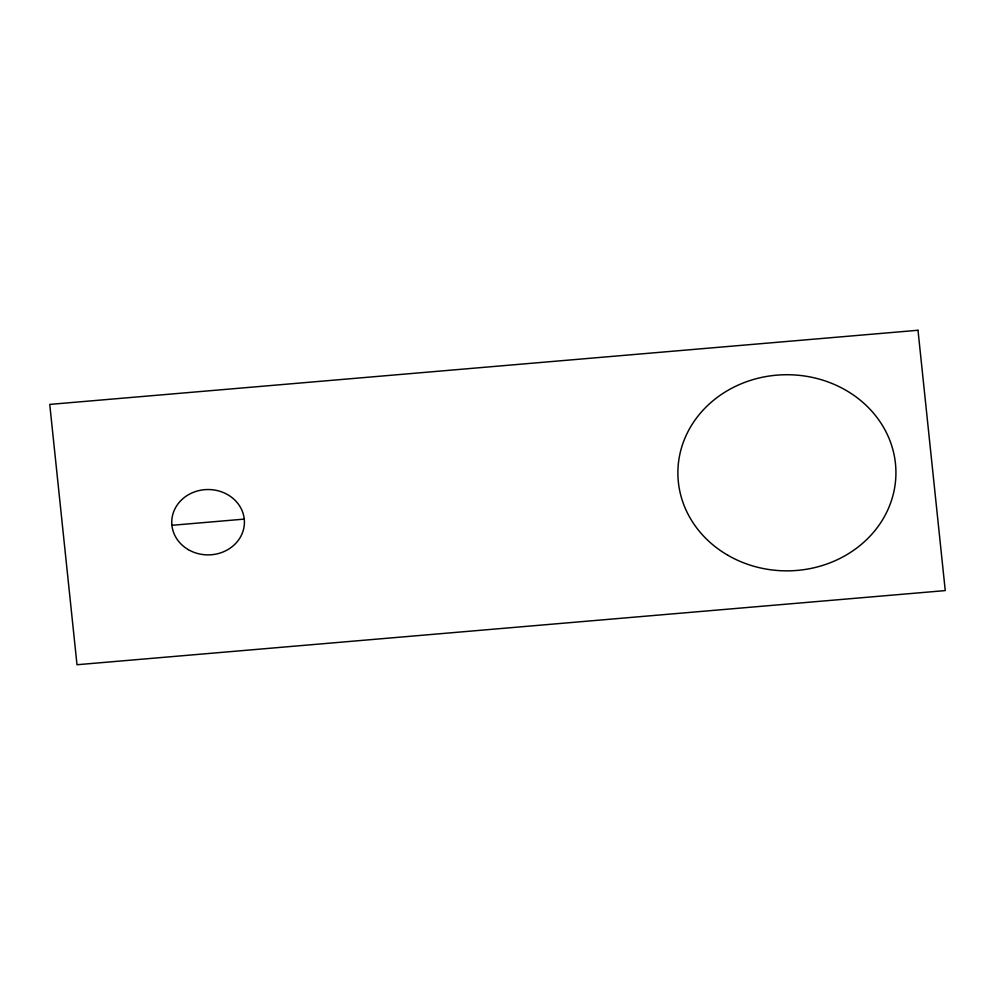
<?xml version="1.0" encoding="UTF-8"?>
<svg xmlns="http://www.w3.org/2000/svg" width="995" height="995" viewBox="0 0 995 995"><rect width="100%" height="100%" fill="white"/><g stroke="black" fill="none" stroke-linecap="round" stroke-linejoin="round"><path stroke-width="1.49" d="M171.911 525.298L244.26 519.116M917.999 330.265L49.75 404.405L77.001 664.735L945.25 590.595L917.999 330.265M727.855 555.26A109.015 98.057 -0.2 0 0 895.798 477.513A109.015 98.057 -0.2 0 0 737.084 385.6A109.015 98.057 -0.2 0 0 727.855 555.26M188.304 549.638A36.342 32.686 -0.2 0 0 244.372 523.892A36.342 32.686 -0.2 0 0 191.587 493.097A36.342 32.686 -0.2 0 0 188.304 549.638"/></g></svg>
